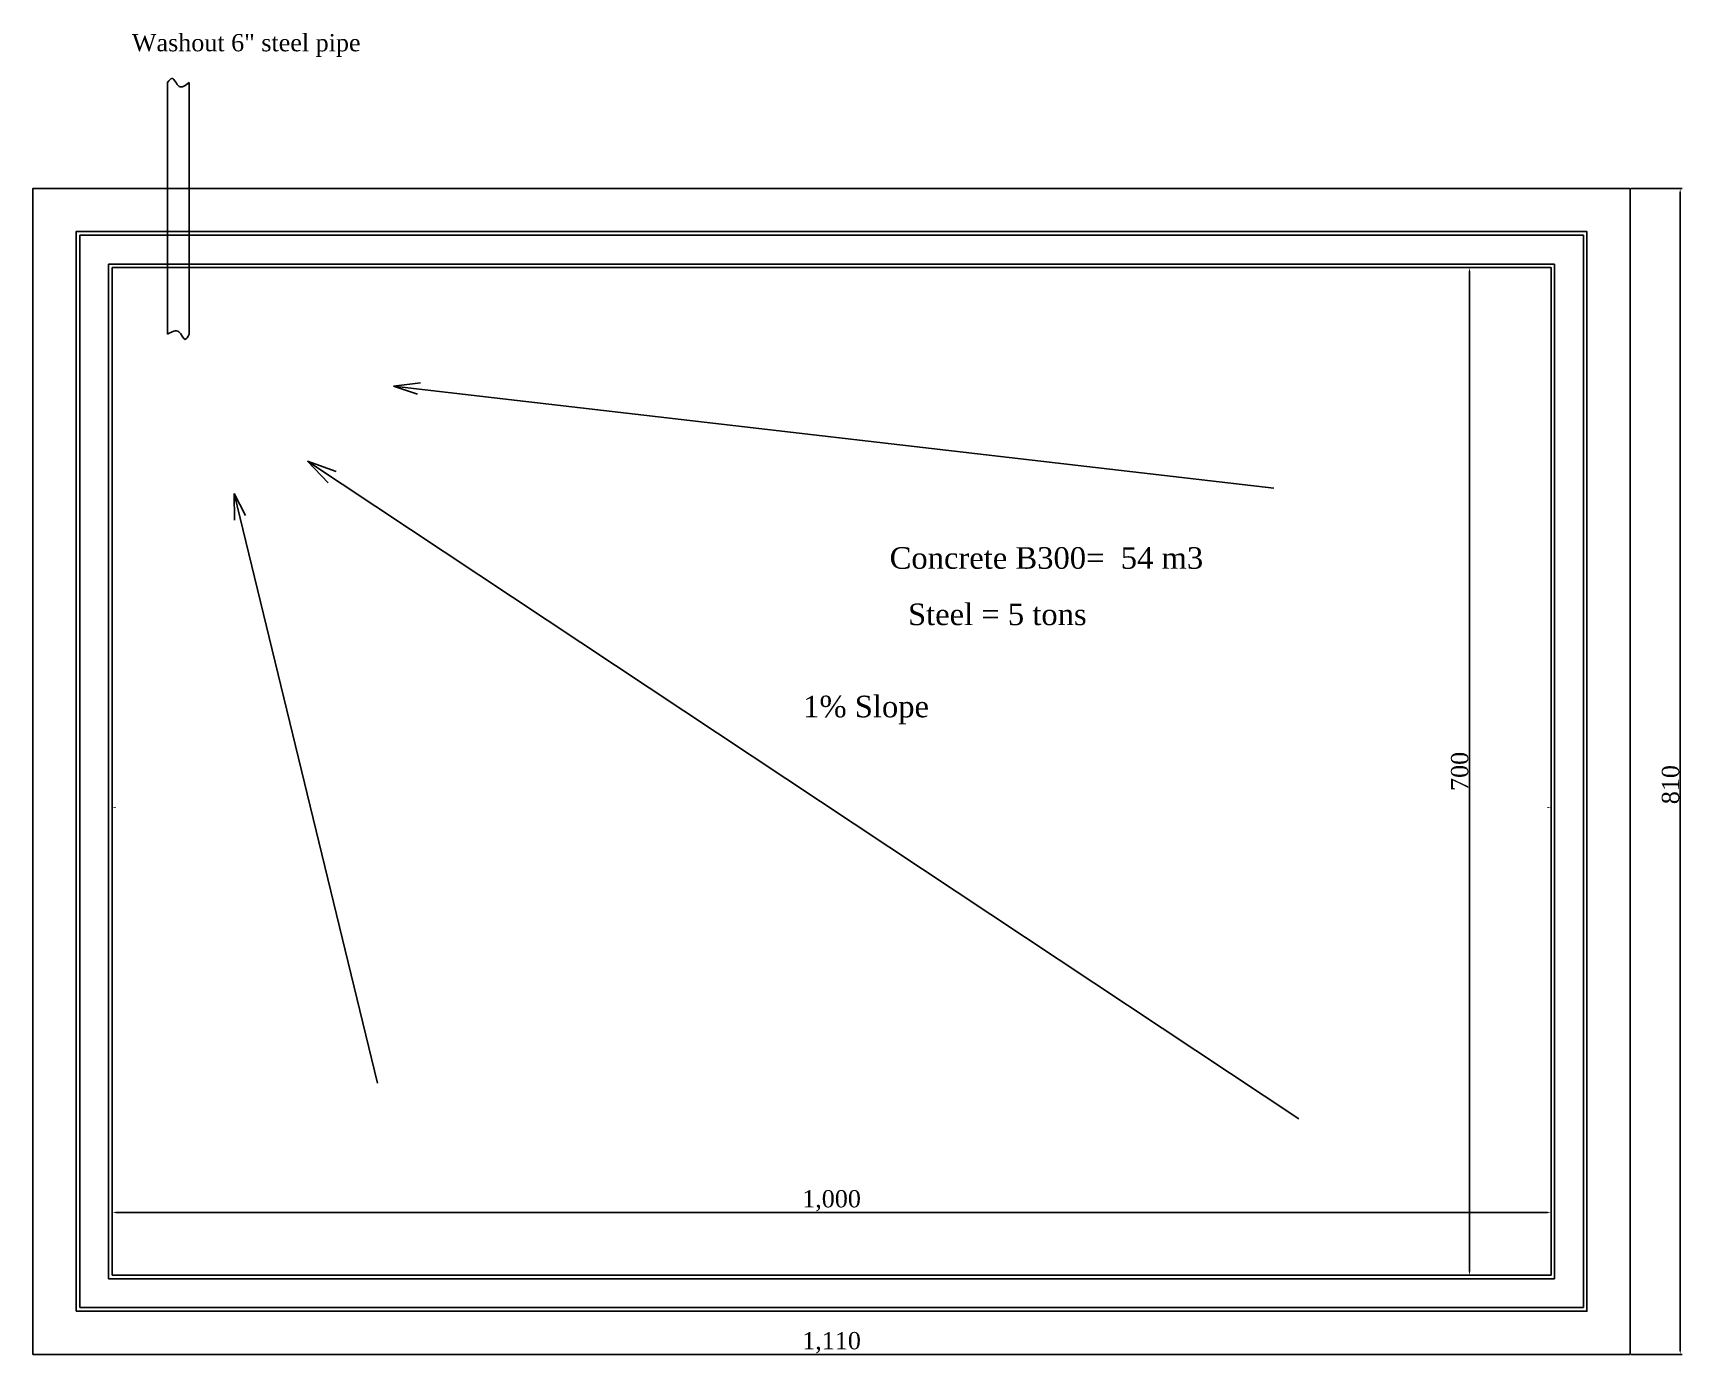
# Model space of a CAD drawing. Extents: x 19664 to 20919, y 9431 to 11204.
# Drawn here: x 19773 to 20919, y 10285 to 11204 of the extents above; entities that cross this region are included whole.
import ezdxf

# ---------------------------------------------------------------- set-up
doc = ezdxf.new("R2010")
doc.units = 0
doc.header["$LTSCALE"] = 5
doc.layers.get('0').update_dxf_attribs({"linetype": 'CONTINUOUS'})
doc.layers.get('DEFPOINTS').update_dxf_attribs({"linetype": 'CONTINUOUS'})
doc.styles.get("Standard").update_dxf_attribs({"font": 'times.ttf', "height": 12})
doc.dimstyles.get("Standard").update_dxf_attribs({"dimtxt": 0.18, "dimasz": 0.18, "dimexe": 0.18, "dimexo": 0.0625, "dimgap": 0.09, "dimtad": 0, "dimtih": 1, "dimtoh": 1, "dimdec": 4, "dimzin": 0, "dimdsep": 46, "dimtxsty": 'Standard', "dimcen": 0.09, "dimadec": 0, "dimazin": 0, "dimtfac": 1, "dimtdec": 4, "dimtofl": 0, "dimtmove": 0, "dimatfit": 3, "dimfxl": 1, "dimtolj": 1, "dimtzin": 0, "dimarcsym": 0})

# ---------------------------------------------------------------- blocks, each defined once
blk = doc.blocks.new('*D22')
at = {"color": 0, "linetype": 'Continuous', "lineweight": -2, "ltscale": 0.3}
for p, q in [((19828, 10369.5), (19828, 10385.6)), ((20825.5, 10384.3), (19830.5, 10384.3)), ((20828, 10369.5), (20828, 10385.6))]:
    blk.add_line(p, q, dxfattribs=at)
at = {"color": 0, "linetype": 'Continuous', "ltscale": 0.3}
for points in [[(19830.5, 10384.7), (19830.5, 10383.9), (19828, 10384.3)], [(20825.5, 10384.7), (20825.5, 10383.9), (20828, 10384.3)]]:
    blk.add_solid(points, dxfattribs=at)
at = {"layer": 'DEFPOINTS', "color": 0, "linetype": 'Continuous', "ltscale": 0.3}
for p in [(19828, 10384.3), (19828, 10368.8), (20828, 10368.8)]:
    blk.add_point(p, dxfattribs=at)
at = {"color": 0, "linetype": 'Continuous', "ltscale": 0.3, "insert": (20328, 10392.4), "char_height": 12, "attachment_point": 5}
blk.add_mtext('\\A1;1,000', dxfattribs=at)
blk = doc.blocks.new('*D23')
at = {"color": 0, "linetype": 'Continuous', "lineweight": -2, "ltscale": 0.3}
for p, q in [((20768.2, 11040.7), (20772.6, 11040.7)), ((20771.4, 11038.2), (20771.4, 10343.2)), ((20768.2, 10340.7), (20772.6, 10340.7))]:
    blk.add_line(p, q, dxfattribs=at)
at = {"color": 0, "linetype": 'Continuous', "ltscale": 0.3}
for points in [[(20770.9, 11038.2), (20771.8, 11038.2), (20771.4, 11040.7)], [(20770.9, 10343.2), (20771.8, 10343.2), (20771.4, 10340.7)]]:
    blk.add_solid(points, dxfattribs=at)
at = {"layer": 'DEFPOINTS', "color": 0, "linetype": 'Continuous', "ltscale": 0.3}
for p in [(20767.5, 11040.7), (20767.5, 10340.7), (20771.4, 10340.7)]:
    blk.add_point(p, dxfattribs=at)
at = {"color": 0, "linetype": 'Continuous', "ltscale": 0.3, "insert": (20764.6, 10690.7), "char_height": 12, "attachment_point": 5, "rotation": 90}
blk.add_mtext('\\A1;700', dxfattribs=at)
blk = doc.blocks.new('*D24')
at = {"color": 0, "linetype": 'Continuous', "lineweight": -2, "ltscale": 0.3}
for p, q in [((20883.6, 11095.7), (20919.1, 11095.7)), ((20917.8, 10288.2), (20917.8, 11093.2)), ((20883.6, 10285.7), (20919.1, 10285.7))]:
    blk.add_line(p, q, dxfattribs=at)
at = {"color": 0, "linetype": 'Continuous', "ltscale": 0.3}
for points in [[(20917.4, 11093.2), (20918.2, 11093.2), (20917.8, 11095.7)], [(20917.4, 10288.2), (20918.2, 10288.2), (20917.8, 10285.7)]]:
    blk.add_solid(points, dxfattribs=at)
at = {"layer": 'DEFPOINTS', "color": 0, "linetype": 'Continuous', "ltscale": 0.3}
for p in [(20883, 11095.7), (20917.8, 11095.7), (20883, 10285.7)]:
    blk.add_point(p, dxfattribs=at)
at = {"color": 0, "linetype": 'Continuous', "ltscale": 0.3, "insert": (20911.1, 10681.5), "char_height": 12, "attachment_point": 5, "rotation": 90}
blk.add_mtext('\\A1;810', dxfattribs=at)
blk = doc.blocks.new('*D25')
at = {"color": 0, "linetype": 'Continuous', "lineweight": -2, "ltscale": 0.3}
for p, q in [((19773, 10286.3), (19773, 10286.9)), ((19775.5, 10285.7), (20880.5, 10285.7)), ((20883, 10286.3), (20883, 10286.9))]:
    blk.add_line(p, q, dxfattribs=at)
at = {"color": 0, "linetype": 'Continuous', "ltscale": 0.3}
for points in [[(19775.5, 10286.1), (19775.5, 10285.3), (19773, 10285.7)], [(20880.5, 10286.1), (20880.5, 10285.3), (20883, 10285.7)]]:
    blk.add_solid(points, dxfattribs=at)
at = {"layer": 'DEFPOINTS', "color": 0, "linetype": 'Continuous', "ltscale": 0.3}
for p in [(19773, 10285.7), (20883, 10285.7), (20883, 10285.7)]:
    blk.add_point(p, dxfattribs=at)
at = {"color": 0, "linetype": 'Continuous', "ltscale": 0.3, "insert": (20328, 10293.8), "char_height": 12, "attachment_point": 5}
blk.add_mtext('\\A1;1,110', dxfattribs=at)

msp = doc.modelspace()

# ---------------------------------------------------------------- linework, layer by layer
at = {"color": 7, "linetype": 'Continuous', "ltscale": 0.3}
for p, q in [((19866.59658, 11169.31056), (19866.59658, 10994.43406)), ((19881.59658, 11169.31056), (19881.59658, 10994.43406)), ((19802.99688, 10315.67341), (19802.99688, 11065.67341)), ((20852.99688, 11065.67341), (19802.99688, 11065.67341)), ((19802.99688, 11065.67341), (19802.99688, 10315.67341)), ((20850.49688, 11063.17341), (19805.49688, 11063.17341)), ((19805.49688, 11063.17341), (19805.49688, 10318.17341)), ((20850.49688, 10318.17341), (20850.49688, 11063.17341)), ((20852.99688, 10315.67341), (20852.99688, 11065.67341)), ((20852.99688, 10315.67341), (20852.99688, 11065.67341)), ((20830.49688, 11043.17341), (19825.49688, 11043.17341)), ((19825.49688, 11043.17341), (19825.49688, 10338.17341)), ((20827.99688, 11040.67341), (19827.99688, 11040.67341)), ((19827.99688, 11040.67341), (19827.99688, 10340.67341)), ((20827.99688, 10340.67341), (20827.99688, 11040.67341)), ((20830.49688, 10338.17341), (20830.49688, 11043.17341)), ((20023.58542, 10958.41931), (20042.30261, 10960.71673)), ((20023.58542, 10958.41931), (20635.28423, 10887.46359)), ((20023.58542, 10958.41931), (20040.14793, 10952.76733)), ((19963.78594, 10906.13615), (20652.72574, 10449.28094)), ((19963.78594, 10906.13615), (19978.12997, 10891.26349)), ((19963.78594, 10906.13615), (19983.76527, 10899.04729)), ((19912.70724, 10883.72908), (20012.37301, 10474.17769)), ((19912.70724, 10883.72908), (19912.99267, 10865.2623)), ((19912.70724, 10883.72908), (19920.78263, 10868.40894)), ((19827.99688, 10666.29841), (19827.99688, 10666.92341)), ((20827.99688, 10666.29841), (20827.99688, 10666.92341)), ((19825.49688, 10338.17341), (20830.49688, 10338.17341)), ((19827.99688, 10340.67341), (20827.99688, 10340.67341)), ((19802.99688, 10315.67341), (20852.99688, 10315.67341)), ((19805.49688, 10318.17341), (20850.49688, 10318.17341))]:
    msp.add_line(p, q, dxfattribs=at)
for points in [[(19772.99688, 10285.67341), (20882.99688, 10285.67341), (20882.99688, 11095.67341), (19772.99688, 11095.67341)], [(19802.99688, 10315.67341), (20852.99688, 10315.67341), (20852.99688, 11065.67341), (19802.99688, 11065.67341)]]:
    msp.add_lwpolyline(points, close=True, dxfattribs=at)
for points in [[(19866.59658, 11169.31056), (19869.61539, 11172.1591), (19874.62777, 11166.52463), (19881.59658, 11169.31056)], [(19881.59658, 10994.43406), (19878.8028, 10990.85259), (19874.42805, 10996.17414), (19866.59658, 10994.43406)]]:
    msp.add_spline(points, degree=3, dxfattribs=at)
for points in [[(19830.49688, 10666.09008), (19830.49688, 10665.25675), (19827.99688, 10665.67341)], [(20825.49688, 10666.09008), (20825.49688, 10665.25675), (20827.99688, 10665.67341)]]:
    msp.add_solid(points, dxfattribs=at)

# ---------------------------------------------------------------- texts
msp.add_text('Washout 6" steel pipe', height=12, dxfattribs=at).set_placement((19841.74891, 11190.96715))
at = {"linetype": 'Continuous', "ltscale": 0.3}
for s, p in [('Concrete B300=  54 m3', (20368.35557, 10831.47392)), ('Steel = 5 tons', (20381.11406, 10792.3205)), ('1%%% Slope', (20308.25584, 10728.29049))]:
    msp.add_text(s, height=15, dxfattribs=at).set_placement(p)

# ---------------------------------------------------------------- dimensions: what is measured, and where the dimension line sits
at = {"color": 7, "linetype": 'Continuous', "ltscale": 0.3}
dim = msp.add_linear_dim(base=(20917.8021, 11095.67341), p1=(20882.99688, 10285.67341), p2=(20882.99688, 11095.67341), angle=90, dimstyle='Standard', override={"dimtxt": 2.5, "dimasz": 2.5, "dimexe": 1.25, "dimexo": 0.625, "dimgap": 0.625, "dimtad": 1, "dimtih": 0, "dimtoh": 0, "dimzin": 8, "dimlunit": 6, "dimcen": 2.5, "dimtofl": 1}, dxfattribs=at)
dim.commit()
dim.dimension.update_dxf_attribs({"geometry": '*D24', "text_midpoint": (20917.8021, 10681.51414), "dimtype": 160})
dim = msp.add_linear_dim(base=(20771.35122, 10340.67341), p1=(20767.53344, 11040.67341), p2=(20767.53344, 10340.67341), angle=90, dimstyle='Standard', override={"dimtxt": 2.5, "dimasz": 2.5, "dimexe": 1.25, "dimexo": 0.625, "dimgap": 0.625, "dimtad": 1, "dimtih": 0, "dimtoh": 0, "dimzin": 8, "dimlunit": 6, "dimcen": 2.5, "dimtofl": 1}, dxfattribs=at)
dim.commit()
dim.dimension.update_dxf_attribs({"geometry": '*D23', "text_midpoint": (20764.60509, 10690.67341)})
dim = msp.add_linear_dim(base=(19827.99688, 10384.30226), p1=(20827.99688, 10368.83673), p2=(19827.99688, 10368.83673), dimstyle='Standard', override={"dimtxt": 2.5, "dimasz": 2.5, "dimexe": 1.25, "dimexo": 0.625, "dimgap": 0.625, "dimtad": 1, "dimtih": 0, "dimtoh": 0, "dimzin": 8, "dimlunit": 6, "dimcen": 2.5, "dimtofl": 1}, dxfattribs=at)
dim.commit()
dim.dimension.update_dxf_attribs({"geometry": '*D22', "text_midpoint": (20327.99688, 10384.30226), "dimtype": 160})
dim = msp.add_linear_dim(base=(20882.99688, 10285.67341), p1=(19772.99688, 10285.67341), p2=(20882.99688, 10285.67341), dimstyle='Standard', override={"dimtxt": 2.5, "dimasz": 2.5, "dimexe": 1.25, "dimexo": 0.625, "dimgap": 0.625, "dimtad": 1, "dimtih": 0, "dimtoh": 0, "dimzin": 8, "dimlunit": 6, "dimcen": 2.5, "dimtofl": 1}, dxfattribs=at)
dim.commit()
dim.dimension.update_dxf_attribs({"geometry": '*D25', "text_midpoint": (20327.99688, 10293.77354)})

doc.saveas('drawing.dxf')
